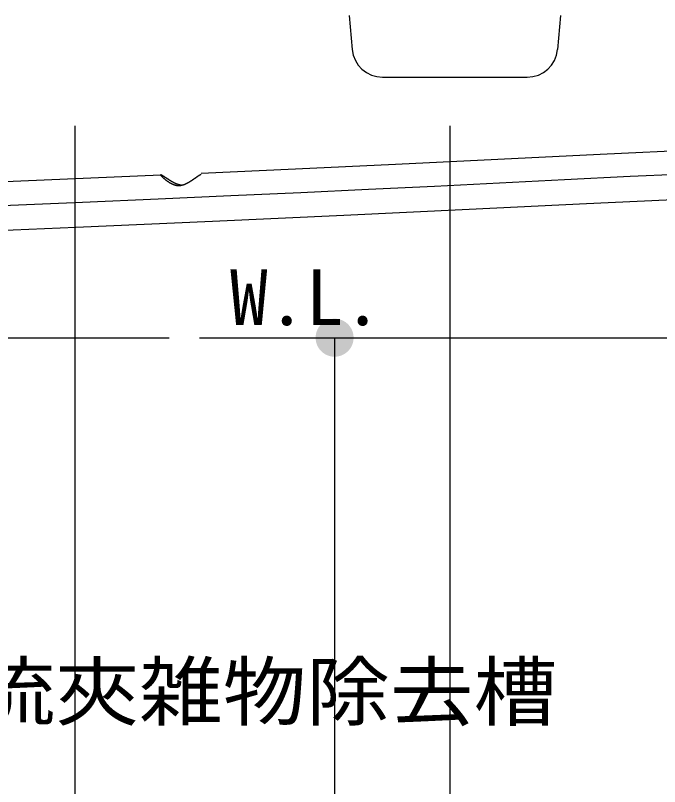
# Model space of a CAD drawing. Units: millimetres, scale not verified. Extents: x -8093 to 8093, y -5792 to 5792.
# Drawn here: x -5681 to -5046, y -2556 to -1796 of the extents above; entities that cross this region are included whole.
import ezdxf
from ezdxf.enums import TextEntityAlignment as Align

# ---------------------------------------------------------------- set-up
doc = ezdxf.new("R2010")
doc.units = ezdxf.units.MM
doc.header["$LTSCALE"] = 30
doc.linetypes.add('LONG_CHAIN', pattern=[21, 18, -1, 1, -1])
doc.linetypes.add('LONG_DOUBLE_CHAIN', pattern=[21.8, 18, -1, 0.6, -0.6, 0.6, -1])
doc.layers.add('0-1_00クル-フ-0躯体', color=3, linetype='Continuous', lineweight=25)
doc.layers.add('0-4_00クル-フ-6寸法', color=132, linetype='Continuous', lineweight=25)
doc.styles.add('ＭＳ ゴシック', font='')
doc.styles.get('ＭＳ ゴシック').set_extended_font_data('MS Gothic')

msp = doc.modelspace()

# ---------------------------------------------------------------- linework, layer by layer
at = {"layer": '0-1_00クル-フ-0躯体'}
for p, q in [((-5351.92, -1795.91), (-5348.99, -1829.39)), ((-5143.52, -1795.91), (-5146.45, -1829.39)), ((-5319.1, -1856.78), (-5176.33, -1856.78)), ((-5622.72, -1904.78), (-5622.72, -3248.78)), ((-5252.72, -1904.78), (-5252.72, -3248.78)), ((-5866.02, -1966.93), (-5537.98, -1953.15)), ((-5865.02, -2014.94), (-5621.71, -2004.71))]:
    msp.add_line(p, q, dxfattribs=at)
at = {"layer": '0-1_00クル-フ-0躯体', "linetype": 'LONG_DOUBLE_CHAIN'}
msp.add_line((-6069.59, -2113.78), (-4385.85, -2113.78), dxfattribs=at)
at = {"layer": '0-1_00クル-フ-0躯体'}
for points in [[(-5498.17, -1951.48), (-5404.86, -1947.35), (-5306.32, -1942.69), (-5205.21, -1937.77), (-5104.22, -1932.87), (-5006.01, -1928.28), (-4913.26, -1924.26), (-4828.66, -1921.09), (-4754.88, -1919.05)], [(-5537.11, -1953.46), (-5537.2, -1953.42), (-5537.29, -1953.37), (-5537.37, -1953.34), (-5537.44, -1953.3), (-5537.5, -1953.27), (-5537.56, -1953.24), (-5537.61, -1953.22), (-5537.66, -1953.2), (-5537.7, -1953.19), (-5537.74, -1953.17), (-5537.77, -1953.16), (-5537.81, -1953.16), (-5537.84, -1953.15), (-5537.88, -1953.15), (-5537.91, -1953.15), (-5537.94, -1953.15), (-5537.97, -1953.15), (-5538, -1953.15), (-5538.02, -1953.16), (-5538.04, -1953.16), (-5538.06, -1953.17), (-5538.07, -1953.19), (-5538.07, -1953.2), (-5538.08, -1953.21), (-5538.08, -1953.24), (-5538.07, -1953.26), (-5538.06, -1953.29), (-5538.05, -1953.32), (-5538.03, -1953.36), (-5538, -1953.4), (-5537.98, -1953.44), (-5537.95, -1953.49), (-5537.92, -1953.54), (-5537.89, -1953.59), (-5537.85, -1953.65), (-5537.82, -1953.7), (-5537.79, -1953.74), (-5537.75, -1953.79), (-5537.71, -1953.84)], [(-5537.71, -1953.84), (-5537.67, -1953.89), (-5537.63, -1953.94), (-5537.58, -1954), (-5537.52, -1954.06), (-5537.46, -1954.13), (-5537.39, -1954.21), (-5537.31, -1954.3), (-5537.23, -1954.38), (-5537.14, -1954.47), (-5537.05, -1954.57), (-5536.96, -1954.66), (-5536.88, -1954.75), (-5536.79, -1954.84), (-5536.71, -1954.92), (-5536.63, -1955), (-5536.55, -1955.07), (-5536.48, -1955.15), (-5536.39, -1955.23), (-5536.3, -1955.31), (-5536.21, -1955.4), (-5536.1, -1955.5), (-5535.99, -1955.61), (-5535.87, -1955.72), (-5535.74, -1955.84), (-5535.6, -1955.96), (-5535.47, -1956.08), (-5535.33, -1956.2), (-5535.2, -1956.31), (-5535.08, -1956.43), (-5534.96, -1956.53), (-5534.85, -1956.63), (-5534.74, -1956.72), (-5534.63, -1956.81), (-5534.52, -1956.91), (-5534.4, -1957), (-5534.28, -1957.11), (-5534.14, -1957.22), (-5534, -1957.33), (-5533.84, -1957.46)], [(-5532.09, -1956.63), (-5532.23, -1956.53), (-5532.38, -1956.44), (-5532.54, -1956.34), (-5532.7, -1956.23), (-5532.88, -1956.11), (-5533.06, -1955.99), (-5533.24, -1955.87), (-5533.43, -1955.75), (-5533.6, -1955.64), (-5533.77, -1955.53), (-5533.93, -1955.42), (-5534.08, -1955.33), (-5534.21, -1955.24), (-5534.34, -1955.16), (-5534.46, -1955.08), (-5534.58, -1955), (-5534.69, -1954.93), (-5534.81, -1954.85), (-5534.94, -1954.77), (-5535.07, -1954.69), (-5535.21, -1954.6), (-5535.36, -1954.51), (-5535.5, -1954.42), (-5535.64, -1954.33), (-5535.78, -1954.24), (-5535.91, -1954.16), (-5536.03, -1954.08), (-5536.14, -1954.02), (-5536.24, -1953.95), (-5536.33, -1953.9), (-5536.42, -1953.85), (-5536.5, -1953.8), (-5536.59, -1953.75), (-5536.67, -1953.71), (-5536.75, -1953.66), (-5536.84, -1953.61), (-5536.93, -1953.56), (-5537.02, -1953.51), (-5537.11, -1953.46)], [(-5503.91, -1956.24), (-5503.77, -1956.14), (-5503.63, -1956.04), (-5503.48, -1955.93), (-5503.31, -1955.82), (-5503.14, -1955.7), (-5502.96, -1955.57), (-5502.79, -1955.44), (-5502.61, -1955.32), (-5502.43, -1955.2), (-5502.27, -1955.08), (-5502.11, -1954.97), (-5501.97, -1954.87), (-5501.84, -1954.78), (-5501.71, -1954.69), (-5501.6, -1954.61), (-5501.48, -1954.53), (-5501.37, -1954.45), (-5501.25, -1954.36), (-5501.12, -1954.28), (-5500.99, -1954.19), (-5500.86, -1954.1), (-5500.72, -1954), (-5500.58, -1953.9), (-5500.44, -1953.81), (-5500.3, -1953.72), (-5500.17, -1953.63), (-5500.05, -1953.55), (-5499.95, -1953.48), (-5499.85, -1953.41), (-5499.76, -1953.35), (-5499.67, -1953.3), (-5499.59, -1953.25), (-5499.51, -1953.19), (-5499.43, -1953.14), (-5499.35, -1953.1), (-5499.26, -1953.04), (-5499.17, -1952.99), (-5499.08, -1952.94), (-5499, -1952.89)], [(-5499, -1952.89), (-5498.91, -1952.84), (-5498.82, -1952.79), (-5498.75, -1952.74), (-5498.67, -1952.71), (-5498.61, -1952.67), (-5498.55, -1952.64), (-5498.5, -1952.62), (-5498.46, -1952.6), (-5498.42, -1952.58), (-5498.39, -1952.57), (-5498.36, -1952.56), (-5498.33, -1952.55), (-5498.31, -1952.54), (-5498.28, -1952.53), (-5498.26, -1952.53), (-5498.25, -1952.53), (-5498.23, -1952.53), (-5498.21, -1952.52), (-5498.2, -1952.52), (-5498.19, -1952.52), (-5498.18, -1952.52), (-5498.18, -1952.52), (-5498.17, -1952.52), (-5498.17, -1952.52), (-5498.17, -1952.52), (-5498.17, -1952.52), (-5498.17, -1952.52)], [(-5533.84, -1957.46), (-5533.67, -1957.59), (-5533.51, -1957.73), (-5533.34, -1957.86), (-5533.17, -1957.99), (-5533, -1958.12), (-5532.85, -1958.25), (-5532.7, -1958.36), (-5532.56, -1958.47), (-5532.42, -1958.57), (-5532.28, -1958.68), (-5532.14, -1958.78), (-5531.99, -1958.89), (-5531.84, -1959), (-5531.66, -1959.12), (-5531.48, -1959.25), (-5531.28, -1959.39), (-5531.07, -1959.54), (-5530.85, -1959.68), (-5530.64, -1959.83), (-5530.42, -1959.97), (-5530.21, -1960.11), (-5530.02, -1960.24), (-5529.83, -1960.36), (-5529.66, -1960.47), (-5529.49, -1960.58), (-5529.32, -1960.68), (-5529.15, -1960.78), (-5528.97, -1960.89), (-5528.79, -1960.99), (-5528.58, -1961.1), (-5528.37, -1961.22), (-5528.13, -1961.35), (-5527.89, -1961.48), (-5527.63, -1961.61), (-5527.38, -1961.74), (-5527.13, -1961.86), (-5526.9, -1961.98), (-5526.67, -1962.09), (-5526.45, -1962.2)], [(-5524.33, -1961.22), (-5524.59, -1961.09), (-5524.83, -1960.97), (-5525.06, -1960.86), (-5525.26, -1960.76), (-5525.46, -1960.65), (-5525.65, -1960.55), (-5525.84, -1960.45), (-5526.03, -1960.35), (-5526.23, -1960.23), (-5526.44, -1960.11), (-5526.66, -1959.99), (-5526.9, -1959.85), (-5527.15, -1959.71), (-5527.4, -1959.56), (-5527.64, -1959.42), (-5527.89, -1959.27), (-5528.12, -1959.14), (-5528.33, -1959.01), (-5528.54, -1958.89), (-5528.72, -1958.77), (-5528.89, -1958.67), (-5529.06, -1958.57), (-5529.23, -1958.46), (-5529.39, -1958.36), (-5529.56, -1958.25), (-5529.74, -1958.14), (-5529.93, -1958.02), (-5530.13, -1957.89), (-5530.34, -1957.76), (-5530.55, -1957.62), (-5530.76, -1957.49), (-5530.96, -1957.36), (-5531.15, -1957.24), (-5531.34, -1957.12), (-5531.5, -1957.01), (-5531.66, -1956.91), (-5531.81, -1956.81), (-5531.95, -1956.72), (-5532.09, -1956.63)], [(-5526.45, -1962.2), (-5526.25, -1962.29), (-5526.06, -1962.38), (-5525.87, -1962.46), (-5525.68, -1962.53), (-5525.48, -1962.61), (-5525.27, -1962.68), (-5525.04, -1962.76), (-5524.79, -1962.84), (-5524.53, -1962.92), (-5524.26, -1963), (-5523.98, -1963.09), (-5523.7, -1963.16), (-5523.42, -1963.24), (-5523.16, -1963.31), (-5522.9, -1963.37), (-5522.67, -1963.42), (-5522.45, -1963.47), (-5522.25, -1963.51), (-5522.05, -1963.54), (-5521.87, -1963.57), (-5521.7, -1963.59), (-5521.52, -1963.61), (-5521.35, -1963.62), (-5521.18, -1963.63), (-5521.02, -1963.64), (-5520.85, -1963.64), (-5520.7, -1963.64), (-5520.55, -1963.64), (-5520.42, -1963.64), (-5520.31, -1963.64), (-5519.98, -1963.64)], [(-5517.63, -1963.39), (-5517.76, -1963.38), (-5517.81, -1963.37), (-5517.88, -1963.36), (-5517.95, -1963.36), (-5518.03, -1963.34), (-5518.11, -1963.33), (-5518.2, -1963.32), (-5518.3, -1963.31), (-5518.39, -1963.29), (-5518.49, -1963.28), (-5518.58, -1963.26), (-5518.69, -1963.24), (-5518.8, -1963.22), (-5518.92, -1963.19), (-5519.05, -1963.16), (-5519.2, -1963.12), (-5519.37, -1963.08), (-5519.55, -1963.03), (-5519.76, -1962.98), (-5519.97, -1962.92), (-5520.2, -1962.86), (-5520.43, -1962.8), (-5520.66, -1962.73), (-5520.88, -1962.66), (-5521.1, -1962.59), (-5521.31, -1962.53), (-5521.5, -1962.46), (-5521.7, -1962.39), (-5521.89, -1962.31), (-5522.09, -1962.24), (-5522.29, -1962.15), (-5522.51, -1962.06), (-5522.74, -1961.96), (-5522.98, -1961.85), (-5523.25, -1961.73), (-5523.52, -1961.6), (-5523.79, -1961.47), (-5524.07, -1961.35), (-5524.33, -1961.22)], [(-5519.98, -1963.64), (-5519.75, -1963.63), (-5519.65, -1963.63), (-5519.54, -1963.63), (-5519.41, -1963.63), (-5519.26, -1963.62), (-5519.1, -1963.61), (-5518.94, -1963.61), (-5518.77, -1963.59), (-5518.6, -1963.58), (-5518.43, -1963.56), (-5518.25, -1963.54), (-5518.08, -1963.51), (-5517.89, -1963.48), (-5517.69, -1963.44), (-5517.48, -1963.39), (-5517.26, -1963.34), (-5517.02, -1963.28), (-5516.76, -1963.21), (-5516.48, -1963.13), (-5516.2, -1963.05), (-5515.91, -1962.96), (-5515.62, -1962.87), (-5515.34, -1962.78), (-5515.06, -1962.69), (-5514.81, -1962.6), (-5514.57, -1962.52), (-5514.35, -1962.44), (-5514.14, -1962.36), (-5513.94, -1962.27), (-5513.74, -1962.18), (-5513.53, -1962.09), (-5513.32, -1961.99), (-5513.09, -1961.88), (-5512.85, -1961.76), (-5512.59, -1961.64), (-5512.33, -1961.5), (-5512.05, -1961.37), (-5511.78, -1961.23), (-5511.52, -1961.09)], [(-5511.52, -1961.09), (-5511.27, -1960.96), (-5511.03, -1960.83), (-5510.81, -1960.71), (-5510.61, -1960.6), (-5510.41, -1960.49), (-5510.23, -1960.38), (-5510.04, -1960.28), (-5509.85, -1960.16), (-5509.66, -1960.04), (-5509.45, -1959.92), (-5509.23, -1959.78), (-5509, -1959.64), (-5508.76, -1959.49), (-5508.51, -1959.33), (-5508.27, -1959.18), (-5508.03, -1959.03), (-5507.81, -1958.88), (-5507.59, -1958.75), (-5507.4, -1958.62), (-5507.21, -1958.5), (-5507.04, -1958.39), (-5506.88, -1958.28), (-5506.72, -1958.17), (-5506.56, -1958.06), (-5506.39, -1957.95), (-5506.21, -1957.83), (-5506.03, -1957.7), (-5505.83, -1957.57), (-5505.63, -1957.43), (-5505.42, -1957.29), (-5505.22, -1957.15), (-5505.02, -1957.01), (-5504.83, -1956.88), (-5504.65, -1956.76), (-5504.49, -1956.64), (-5504.33, -1956.53), (-5504.19, -1956.43), (-5504.05, -1956.34), (-5503.91, -1956.24)], [(-5621.71, -2004.71), (-5486.94, -1998.84), (-5357.2, -1992.86), (-5233.75, -1987.01), (-5117.82, -1981.48), (-5010.67, -1976.51), (-4913.53, -1972.3), (-4827.65, -1969.08), (-4754.28, -1967.05)]]:
    msp.add_lwpolyline(points, dxfattribs=at)
at = {"layer": '0-1_00クル-フ-0躯体', "linetype": 'LONG_CHAIN'}
msp.add_lwpolyline([(-4711.96, -1942.18), (-4792.39, -1944.09), (-4868.06, -1946.39), (-4939.79, -1949), (-5008.4, -1951.87), (-5074.7, -1954.93), (-5139.51, -1958.11), (-5203.64, -1961.34), (-5267.91, -1964.56), (-5333.1, -1967.71), (-5399.84, -1970.83), (-5468.73, -1973.95), (-5540.34, -1977.11), (-5615.29, -1980.35), (-5694.15, -1983.71), (-5777.54, -1987.24), (-5866.02, -1990.96)], dxfattribs=at)
at = {"layer": '0-1_00クル-フ-0躯体'}
for centre, start, end in [((-5319.1, -1826.78), 185, 270), ((-5176.33, -1826.78), 270, 355)]:
    msp.add_arc(centre, 30, start, end, dxfattribs=at)
at = {"layer": '0-4_00クル-フ-6寸法', "color": 4}
for p, q in [((-5486.4, -2113.78), (-5366.4, -2113.78)), ((-5366.4, -2113.78), (-5366.4, -3298.78))]:
    msp.add_line(p, q, dxfattribs=at)
at = {"layer": '0-4_00クル-フ-6寸法'}
for points in [[(-5366.4, -2113.78), (-5379.24, -2100.11), (-5377.42, -2098.61)], [(-5366.4, -2113.78), (-5377.42, -2098.61), (-5375.43, -2097.35)], [(-5366.4, -2113.78), (-5375.43, -2097.35), (-5373.3, -2096.35)], [(-5366.4, -2113.78), (-5373.3, -2096.35), (-5371.06, -2095.62)], [(-5366.4, -2113.78), (-5371.06, -2095.62), (-5368.75, -2095.18)], [(-5366.4, -2113.78), (-5368.75, -2095.18), (-5366.4, -2095.03)], [(-5366.4, -2113.78), (-5366.4, -2095.03), (-5364.05, -2095.18)], [(-5366.4, -2113.78), (-5364.05, -2095.18), (-5361.74, -2095.62)], [(-5366.4, -2113.78), (-5361.74, -2095.62), (-5359.5, -2096.35)], [(-5366.4, -2113.78), (-5359.5, -2096.35), (-5357.37, -2097.35)], [(-5366.4, -2113.78), (-5357.37, -2097.35), (-5355.38, -2098.61)], [(-5366.4, -2113.78), (-5355.38, -2098.61), (-5353.57, -2100.11)], [(-5366.4, -2113.78), (-5384.23, -2107.99), (-5383.37, -2105.8)], [(-5366.4, -2113.78), (-5383.37, -2105.8), (-5382.23, -2103.73)], [(-5366.4, -2113.78), (-5382.23, -2103.73), (-5380.85, -2101.83)], [(-5366.4, -2113.78), (-5380.85, -2101.83), (-5379.24, -2100.11)], [(-5366.4, -2113.78), (-5353.57, -2100.11), (-5351.95, -2101.83)], [(-5366.4, -2113.78), (-5351.95, -2101.83), (-5350.57, -2103.73)], [(-5366.4, -2113.78), (-5350.57, -2103.73), (-5349.44, -2105.8)], [(-5366.4, -2113.78), (-5349.44, -2105.8), (-5348.57, -2107.99)], [(-5366.4, -2113.78), (-5385.11, -2112.6), (-5384.82, -2110.27)], [(-5366.4, -2113.78), (-5385.11, -2114.96), (-5385.11, -2112.6)], [(-5366.4, -2113.78), (-5384.82, -2117.29), (-5385.11, -2114.96)], [(-5366.4, -2113.78), (-5384.82, -2110.27), (-5384.23, -2107.99)], [(-5366.4, -2113.78), (-5384.23, -2119.57), (-5384.82, -2117.29)], [(-5366.4, -2113.78), (-5383.37, -2121.76), (-5384.23, -2119.57)], [(-5366.4, -2113.78), (-5382.23, -2123.83), (-5383.37, -2121.76)], [(-5366.4, -2113.78), (-5380.85, -2125.73), (-5382.23, -2123.83)], [(-5366.4, -2113.78), (-5379.24, -2127.45), (-5380.85, -2125.73)], [(-5366.4, -2113.78), (-5377.42, -2128.95), (-5379.24, -2127.45)], [(-5366.4, -2113.78), (-5375.43, -2130.21), (-5377.42, -2128.95)], [(-5366.4, -2113.78), (-5373.3, -2131.21), (-5375.43, -2130.21)], [(-5366.4, -2113.78), (-5371.06, -2131.94), (-5373.3, -2131.21)], [(-5366.4, -2113.78), (-5368.75, -2132.38), (-5371.06, -2131.94)], [(-5366.4, -2113.78), (-5366.4, -2132.53), (-5368.75, -2132.38)], [(-5366.4, -2113.78), (-5348.57, -2107.99), (-5347.98, -2110.27)], [(-5366.4, -2113.78), (-5347.98, -2110.27), (-5347.69, -2112.6)], [(-5366.4, -2113.78), (-5347.69, -2112.6), (-5347.69, -2114.96)], [(-5366.4, -2113.78), (-5364.05, -2132.38), (-5366.4, -2132.53)], [(-5366.4, -2113.78), (-5361.74, -2131.94), (-5364.05, -2132.38)], [(-5366.4, -2113.78), (-5359.5, -2131.21), (-5361.74, -2131.94)], [(-5366.4, -2113.78), (-5357.37, -2130.21), (-5359.5, -2131.21)], [(-5366.4, -2113.78), (-5355.38, -2128.95), (-5357.37, -2130.21)], [(-5366.4, -2113.78), (-5353.57, -2127.45), (-5355.38, -2128.95)], [(-5366.4, -2113.78), (-5351.95, -2125.73), (-5353.57, -2127.45)], [(-5366.4, -2113.78), (-5350.57, -2123.83), (-5351.95, -2125.73)], [(-5366.4, -2113.78), (-5349.44, -2121.76), (-5350.57, -2123.83)], [(-5366.4, -2113.78), (-5348.57, -2119.57), (-5349.44, -2121.76)], [(-5366.4, -2113.78), (-5347.98, -2117.29), (-5348.57, -2119.57)], [(-5366.4, -2113.78), (-5347.69, -2114.96), (-5347.98, -2117.29)]]:
    msp.add_solid(points, dxfattribs=at)

# ---------------------------------------------------------------- texts
at = {"layer": '0-1_00クル-フ-0躯体', "color": 4, "style": 'ＭＳ ゴシック'}
msp.add_text('W.L.', height=54.99, dxfattribs=at).set_placement((-5469.7, -2117.89), align=Align.BOTTOM_LEFT)
at = {"layer": '0-1_00クル-フ-0躯体', "color": 4, "style": 'ＭＳ ゴシック', "width": 1.1}
msp.add_text('横向流夾雑物除去槽', height=54.99, dxfattribs=at).set_placement((-5889.37, -2506.85), align=Align.BOTTOM_LEFT)

doc.saveas('drawing.dxf')
